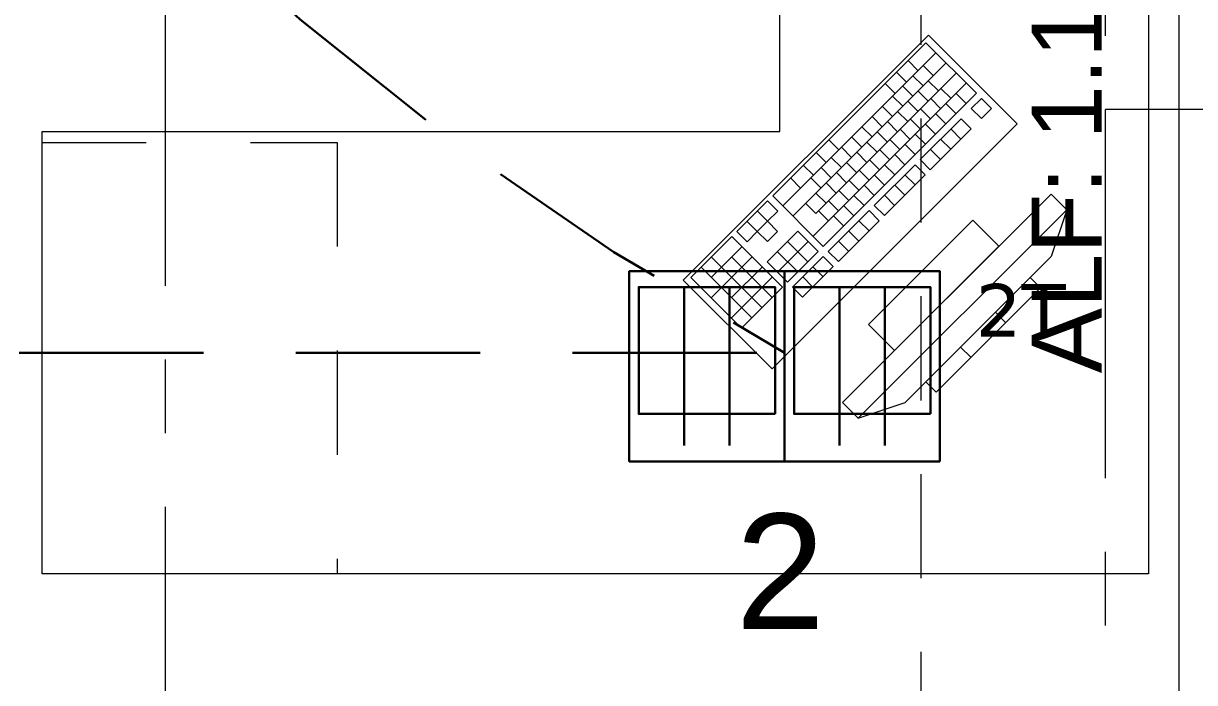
# Model space of a CAD drawing. Header units: inches. Extents: x -19 to 5698, y -728 to 92.
# Drawn here: x 234.853 to 236.441, y 27.573 to 28.467 of the extents above; entities that cross this region are included whole.
import ezdxf

# ---------------------------------------------------------------- set-up
doc = ezdxf.new("R2010")
doc.units = ezdxf.units.IN
doc.header["$MEASUREMENT"] = 0
for name, pattern in [('HIDDEN', [0.375, 0.25, -0.125]), ('Hidden Line', [0.195611, 0.141111, -0.0545]), ('Punto & Raya', [0.65, 0.5, -0.075, 0, -0.075]), ('Rayas', [0.282222, 0.141111, -0.141111])]:
    doc.linetypes.add(name, pattern=pattern)
doc.layers.get('0').update_dxf_attribs({"color": 61})
doc.layers.add('00 conduct tomacorr', color=120, linetype='HIDDEN', lineweight=30)
doc.layers.add('00 IE LUZ EMERGENCIA', color=253, linetype='Continuous', lineweight=0)
for name, color, linetype in [('02 _ ARQ _ ALB _ Ejes Generales', 251, 'Continuous'), ('02 _ ARQ _ ZON _ Espacio.3D', 7, 'Continuous'), ('08 _ STR _ EXT _ 09 Vigas', 251, 'Continuous'), ('Estructura - 04 MURO', 7, 'Continuous'), ('Interior - Mobiliario', 7, 'Continuous'), ('Marcador - Secciones', 7, 'Continuous')]:
    doc.layers.add(name, color=color, linetype=linetype)
doc.styles.add('Annotative', font='arial.ttf')
doc.styles.add('Estilo_Generado_4', font='swisse.ttf')

# ---------------------------------------------------------------- blocks, each defined once
blk = doc.blocks.new('CAJA POP UP 6 MODULOS')
at = {"layer": '00 conduct tomacorr', "linetype": 'Continuous'}
for p, q in [((-0.095, -0.165), (-0.095, -0.0151)), ((-0.052, -0.165), (-0.052, -0.0151)), ((0.052, -0.165), (0.052, -0.0151)), ((0.095, -0.165), (0.095, -0.0151)), ((0, -0.165), (0, -0.18))]:
    blk.add_line(p, q, dxfattribs=at)
for points in [[(-0.147, 0), (0.147, 0), (0.147, -0.18), (-0.147, -0.18)], [(0, 0), (0.147, 0), (0.147, -0.18), (0, -0.18)]]:
    blk.add_lwpolyline(points, close=True, dxfattribs=at)
for points in [[(-0.138, -0.045), (-0.009, -0.045), (-0.009, -0.165), (-0.138, -0.165), (-0.138, -0.045)], [(0.009, -0.045), (0.138, -0.045), (0.138, -0.165), (0.009, -0.165), (0.009, -0.045)]]:
    blk.add_lwpolyline(points, dxfattribs=at)
at = {"color": 1, "insert": (-0.1807, -0.168), "char_height": 0.05, "attachment_point": 1, "rotation": 180}
blk.add_mtext_dynamic_manual_height_columns('{\\fVerdana|b0|i0|c0|p34;2T}', width=0.000481, gutter_width=0.1561, heights=[0], dxfattribs=at)

msp = doc.modelspace()

# ---------------------------------------------------------------- linework, layer by layer
at = {"layer": '00 conduct tomacorr'}
msp.add_line((232.2222, 28.02, -0.0002), (235.8849, 28.02, -0.0002), dxfattribs=at)
msp.add_arc((237.6873, 31.3408, 0), 3.7783, 177.723, 241.5077, dxfattribs=at)
at = {"layer": '02 _ ARQ _ ALB _ Ejes Generales', "color": 251, "linetype": 'Punto & Raya', "lineweight": 13, "true_color": 0x636466}
msp.add_line((236.32, 3.05), (236.32, 44.9), dxfattribs=at)
at = {"layer": '02 _ ARQ _ ZON _ Espacio.3D', "color": 254, "linetype": 'Continuous', "lineweight": 0, "flags": 128}
msp.add_lwpolyline([(236.42, 27), (236.42, 29.7), (231.72, 29.7), (231.72, 26.9), (236.07, 26.9), (236.07, 27)], close=True, dxfattribs=at)
at = {"layer": '08 _ STR _ EXT _ 09 Vigas', "color": 251, "linetype": 'Hidden Line', "lineweight": 13, "true_color": 0x636466}
msp.add_line((236.07, 26.75), (236.07, 29.7), dxfattribs=at)
at = {"layer": 'Estructura - 04 MURO', "color": 165, "linetype": 'Continuous', "lineweight": 15}
for p, q in [((236.42, 27), (236.42, 29.7)), ((236.9731, 28.35), (236.32, 28.35))]:
    msp.add_line(p, q, dxfattribs=at)
at = {"layer": 'Interior - Mobiliario', "color": 175, "linetype": 'Continuous', "lineweight": 13}
for p, q in [((236.0765, 28.4407), (235.8688, 28.2329)), ((236.1451, 28.3721), (236.0765, 28.4407)), ((236.0902, 28.4269), (235.8825, 28.2192)), ((236.1039, 28.4132), (235.8962, 28.2055)), ((236.0523, 28.4164), (236.066, 28.4027)), ((236.0729, 28.4096), (236.0866, 28.3959)), ((236.1176, 28.3995), (235.9272, 28.2091)), ((236.0367, 28.4009), (236.0504, 28.3871)), ((236.059, 28.3958), (236.0728, 28.3821)), ((236.0797, 28.389), (236.0934, 28.3753)), ((236.1313, 28.3858), (235.9236, 28.1781)), ((236.0211, 28.3853), (236.0348, 28.3716)), ((236.0452, 28.3819), (236.0589, 28.3682)), ((236.0658, 28.3752), (236.0795, 28.3614)), ((236.0969, 28.3787), (236.1106, 28.365)), ((235.9373, 28.1644), (236.1451, 28.3721)), ((236.0313, 28.3681), (236.0451, 28.3544)), ((236.052, 28.3613), (236.0657, 28.3476)), ((236.083, 28.3649), (236.0967, 28.3512)), ((236.1036, 28.3581), (236.1174, 28.3444)), ((236.1175, 28.372), (236.1312, 28.3582)), ((236.1519, 28.3652), (236.1381, 28.3514)), ((236.1656, 28.3515), (236.1519, 28.3652)), ((236.0175, 28.3542), (236.0312, 28.3405)), ((236.0381, 28.3475), (236.0519, 28.3337)), ((236.0692, 28.3511), (236.0829, 28.3373)), ((236.0898, 28.3443), (236.1035, 28.3306)), ((236.1381, 28.3514), (236.1518, 28.3377)), ((236.1518, 28.3377), (236.1656, 28.3515)), ((235.9898, 28.3266), (236.0035, 28.3128)), ((236.0037, 28.3404), (236.0174, 28.3267)), ((236.0243, 28.3336), (236.038, 28.3199)), ((236.0553, 28.3372), (236.069, 28.3235)), ((236.1242, 28.3375), (236.0688, 28.2822)), ((236.076, 28.3304), (236.0897, 28.3167)), ((236.1379, 28.3238), (236.1242, 28.3375)), ((235.9449, 28.3091), (235.9586, 28.2954)), ((235.976, 28.3127), (235.9897, 28.299)), ((236.0104, 28.3198), (236.0242, 28.3061)), ((236.0276, 28.3095), (236.0413, 28.2958)), ((236.0415, 28.3234), (236.0552, 28.3096)), ((236.0621, 28.3166), (236.0758, 28.3029)), ((236.0825, 28.2684), (236.1379, 28.3238)), ((236.0965, 28.3098), (236.1102, 28.2961)), ((236.1104, 28.3237), (236.1241, 28.31)), ((235.9621, 28.2989), (235.9758, 28.2851)), ((235.9966, 28.3059), (236.0103, 28.2922)), ((236.0138, 28.2957), (236.0275, 28.282)), ((236.0483, 28.3027), (236.062, 28.289)), ((236.0827, 28.296), (236.0964, 28.2823)), ((235.9276, 28.2918), (235.9413, 28.2781)), ((235.9483, 28.285), (235.962, 28.2713)), ((235.9689, 28.2782), (235.9826, 28.2645)), ((235.9827, 28.2921), (235.9965, 28.2784)), ((235.9999, 28.2818), (236.0136, 28.2681)), ((236.0344, 28.2889), (236.0481, 28.2752)), ((236.0688, 28.2822), (236.0825, 28.2684)), ((235.9103, 28.2745), (235.924, 28.2608)), ((235.9344, 28.2712), (235.9481, 28.2575)), ((235.9551, 28.2644), (235.9688, 28.2507)), ((235.9861, 28.268), (235.9998, 28.2543)), ((236.0619, 28.2752), (236.0065, 28.2198)), ((236.0067, 28.2612), (236.0204, 28.2475)), ((236.0202, 28.2061), (236.0756, 28.2615)), ((236.0206, 28.275), (236.0343, 28.2613)), ((236.0481, 28.2614), (236.0618, 28.2477)), ((236.0756, 28.2615), (236.0619, 28.2752)), ((235.893, 28.2572), (235.9067, 28.2435)), ((235.9206, 28.2573), (235.9343, 28.2436)), ((235.9412, 28.2505), (235.9549, 28.2368)), ((235.9722, 28.2541), (235.9859, 28.2404)), ((235.9929, 28.2473), (236.0066, 28.2336)), ((236.0342, 28.2475), (236.0479, 28.2338)), ((235.8688, 28.2329), (235.9373, 28.1644)), ((235.9274, 28.2367), (235.9411, 28.223)), ((235.9584, 28.2403), (235.9721, 28.2266)), ((236.2462, 28.2353), (235.9633, 27.9525)), ((235.979, 28.2335), (235.9927, 28.2198)), ((236.0204, 28.2337), (236.0341, 28.22)), ((236.2674, 28.2141), (236.2462, 28.2353)), ((235.8619, 28.226), (235.8203, 28.1845)), ((235.8756, 28.2123), (235.8619, 28.226)), ((235.9135, 28.2228), (235.9272, 28.2091)), ((235.9445, 28.2264), (235.9582, 28.2127)), ((235.9652, 28.2196), (235.9789, 28.2059)), ((235.9845, 27.9313), (236.2674, 28.2141)), ((236.0065, 28.2198), (236.0202, 28.2061)), ((236.2674, 28.2141), (236.2462, 28.1505)), ((235.8342, 28.1983), (235.8479, 28.1846)), ((235.8617, 28.1985), (235.8479, 28.1846)), ((235.848, 28.2122), (235.8617, 28.1985)), ((235.8617, 28.1985), (235.8756, 28.2123)), ((235.8754, 28.1848), (235.8617, 28.1985)), ((235.9307, 28.2126), (235.9444, 28.1989)), ((235.9996, 28.2129), (235.9442, 28.1575)), ((235.9513, 28.2058), (235.965, 28.1921)), ((235.9579, 28.1438), (236.0133, 28.1992)), ((235.9857, 28.1991), (235.9995, 28.1854)), ((236.1401, 28.2), (235.9987, 28.0586)), ((236.0133, 28.1992), (235.9996, 28.2129)), ((236.1754, 28.1646), (236.1401, 28.2)), ((235.8203, 28.1845), (235.834, 28.1708)), ((235.834, 28.1708), (235.8479, 28.1846)), ((235.8479, 28.1846), (235.8616, 28.1709)), ((235.903, 28.1849), (235.8614, 28.1433)), ((235.8616, 28.1709), (235.8754, 28.1848)), ((235.9304, 28.1575), (235.903, 28.1849)), ((235.9719, 28.1852), (235.9856, 28.1715)), ((235.8134, 28.1776), (235.758, 28.1222)), ((235.882, 28.109), (235.8134, 28.1776)), ((235.9167, 28.1712), (235.8752, 28.1296)), ((235.8891, 28.171), (235.9166, 28.1436)), ((235.958, 28.1714), (235.9718, 28.1577)), ((235.8408, 28.1501), (235.7854, 28.0947)), ((235.8271, 28.1638), (235.7856, 28.1223)), ((235.8753, 28.1572), (235.9027, 28.1298)), ((235.8889, 28.1159), (235.9304, 28.1575)), ((235.9373, 28.1506), (235.8957, 28.1091)), ((235.951, 28.1369), (235.9373, 28.1506)), ((235.9442, 28.1575), (235.9579, 28.1438)), ((236.034, 28.0232), (236.1754, 28.1646)), ((236.2462, 28.1505), (236.0482, 27.9525)), ((235.7718, 28.136), (235.8404, 28.0674)), ((235.7857, 28.1499), (235.8543, 28.0813)), ((235.8545, 28.1364), (235.813, 28.0949)), ((235.8133, 28.15), (235.8681, 28.0951)), ((235.8614, 28.1433), (235.8889, 28.1159)), ((235.9094, 28.0953), (235.951, 28.1369)), ((235.9234, 28.1368), (235.9371, 28.123)), ((235.758, 28.1222), (235.8266, 28.0536)), ((235.8682, 28.1227), (235.8128, 28.0673)), ((235.9096, 28.1229), (235.9233, 28.1092)), ((236.2179, 28.1222), (236.0764, 27.9808)), ((236.232, 28.1081), (236.2179, 28.1222)), ((235.8266, 28.0536), (235.882, 28.109)), ((235.8957, 28.1091), (235.9094, 28.0953)), ((236.0906, 27.9666), (236.232, 28.1081)), ((236.1707, 28.0751), (236.1849, 28.0609)), ((235.9987, 28.0586), (236.034, 28.0232)), ((236.1236, 28.0279), (236.1377, 28.0138)), ((236.0764, 27.9808), (236.0906, 27.9666)), ((235.9633, 27.9525), (235.9845, 27.9313)), ((235.9845, 27.9313), (236.0482, 27.9525))]:
    msp.add_line(p, q, dxfattribs=at)
at = {"layer": 'Interior - Mobiliario', "color": 175, "linetype": 'Rayas', "lineweight": 13}
for p, q in [((234.8785, 28.3052), (235.2785, 28.3052)), ((235.2785, 28.3052), (235.2785, 27.7202))]:
    msp.add_line(p, q, dxfattribs=at)
at = {"layer": 'Interior - Mobiliario', "color": 175, "linetype": 'Continuous', "lineweight": 13, "flags": 128}
for points in [[(236.3785, 27.7202), (234.8785, 27.7202), (234.8785, 28.3202), (235.8785, 28.3202), (235.8785, 29.0202), (236.3785, 29.0202)], [(236.2002, 28.3308), (236.08, 28.451), (235.7476, 28.1187), (235.8679, 27.9985)]]:
    msp.add_lwpolyline(points, close=True, dxfattribs=at)
at = {"layer": 'Marcador - Secciones', "color": 251, "linetype": 'Punto & Raya', "lineweight": 13, "true_color": 0x636466}
msp.add_line((235.0454, 46.2111), (235.0454, 0.9472), dxfattribs=at)

# ---------------------------------------------------------------- block references
at = {"layer": '00 conduct tomacorr', "xscale": 1.432830642179531, "yscale": 1.432830642179531, "zscale": 1.432830642179531, "rotation": 180}
msp.add_blockref('CAJA POP UP 6 MODULOS', (235.8849, 27.8727, 0), dxfattribs=at)

# ---------------------------------------------------------------- texts
at = {"layer": '00 IE LUZ EMERGENCIA', "style": 'Annotative'}
msp.add_attdef('2', (235.8184, 27.6456), '', height=0.1562, dxfattribs=at)
at = {"layer": 'Estructura - 04 MURO', "color": 251, "lineweight": 25, "insert": (236.3426, 27.9923), "char_height": 0.095, "attachment_point": 7, "rotation": 90, "style": 'Estilo_Generado_4'}
msp.add_mtext('\\A1;{\\pql;\\pt0;\\fSwis721 Ex BT|b0|i0|c0|p34;ALF: 1.19\\fSwis721 Ex BT|b0|i0|c0|p34;\\A1{\\H.66x;\\S5^  ;}\\fSwis721 Ex BT|b0|i0|c0|p34;\\fSwis721 Ex BT|b0|i0|c0|p34;}', dxfattribs=at)

doc.saveas('drawing.dxf')
